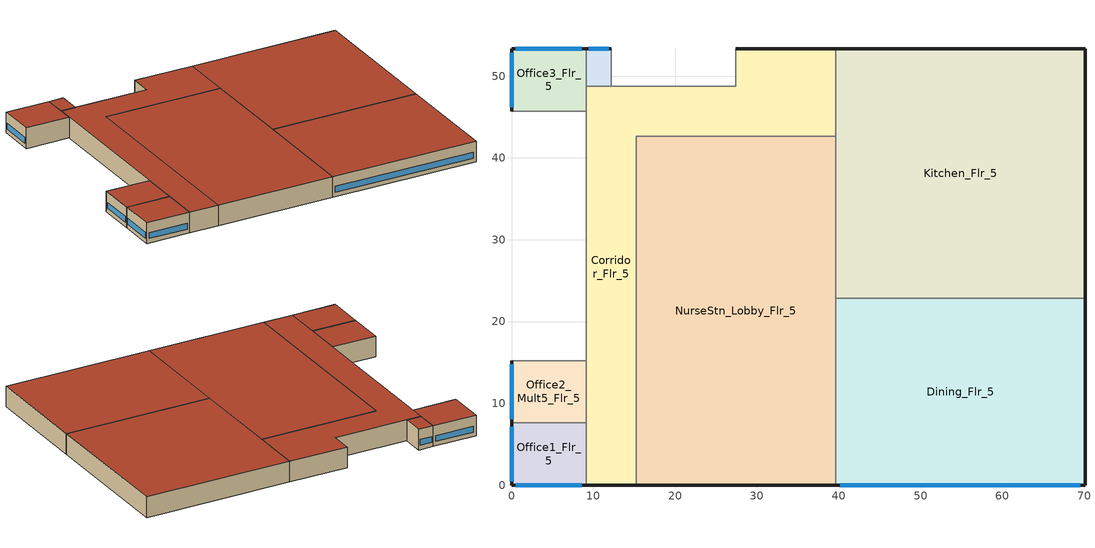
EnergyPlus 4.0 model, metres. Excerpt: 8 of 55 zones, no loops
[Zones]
Corridor_Flr_5
 floor adiabatic (INT-FLOOR-TOPSIDE): 9.14,0 9.14,48.77 27.43,48.77 27.43,53.34 39.62,53.34 39.62,42.67 15.24,42.67 15.24,0 z17.07
 wall outside (ext-walls-mass-nonres): 39.62,53.34 27.43,53.34 / 9.14,0 15.24,0 z17.07:21.34
 wall to NurseStn_Lobby_Flr_5 (int-walls): 15.24,0 15.24,42.67 z17.07:21.34
 wall to NurseStn_Lobby_Flr_5 (AIR-WALL): 15.24,42.67 39.62,42.67 z17.07:21.34
 wall adiabatic (int-walls): 27.43,53.34 27.43,48.77 9.14,48.77 9.14,0 z17.07:21.34
 wall to Kitchen_Flr_5 (int-walls): 39.62,42.67 39.62,53.34 z17.07:21.34
 roof outside (roof-IEAD-nonres): 9.14,0 15.24,0 15.24,42.67 39.62,42.67 39.62,53.34 27.43,53.34 27.43,48.77 9.14,48.77 z21.34
Dining_Flr_5
 floor adiabatic (INT-FLOOR-TOPSIDE): 39.62,0 39.62,22.86 70.1,22.86 70.1,0 z17.07
 wall outside (ext-walls-mass-nonres): 39.62,0 70.1,0 70.1,22.86 z17.07:21.34
 wall to Kitchen_Flr_5 (int-walls): 70.1,22.86 39.62,22.86 z17.07:21.34
 wall to NurseStn_Lobby_Flr_5 (int-walls): 39.62,22.86 39.62,0 z17.07:21.34
 window (window-nonres-fixed): 40.2,0 69.53,0 z17.98:19.2
 roof outside (roof-IEAD-nonres): 39.62,0 70.1,0 70.1,22.86 39.62,22.86 z21.34
Kitchen_Flr_5
 floor adiabatic (INT-FLOOR-TOPSIDE): 70.1,53.34 70.1,22.86 39.62,22.86 39.62,53.34 z17.07
 wall outside (ext-walls-mass-nonres): 70.1,22.86 70.1,53.34 39.62,53.34 z17.07:21.34
 wall to NurseStn_Lobby_Flr_5 (int-walls): 39.62,42.67 39.62,22.86 z17.07:21.34
 roof outside (roof-IEAD-nonres): 39.62,53.34 39.62,22.86 70.1,22.86 70.1,53.34 z21.34
NurseStn_Lobby_Flr_5
 floor adiabatic (INT-FLOOR-TOPSIDE): 15.24,0 15.24,42.67 39.62,42.67 39.62,0 z17.07
 wall outside (ext-walls-mass-nonres): 15.24,0 39.62,0 z17.07:21.34
 roof outside (roof-IEAD-nonres): 15.24,0 39.62,0 39.62,42.67 15.24,42.67 z21.34
Office1_Flr_5
 floor adiabatic (INT-FLOOR-TOPSIDE): 9.14,7.62 9.14,0 0,0 0,7.62 z17.07
 wall outside (ext-walls-mass-nonres): 0,7.62 0,0 9.14,0 z17.07:21.34
 wall adiabatic (int-walls): 9.14,0 9.14,7.62 0,7.62 z17.07:21.34
 window (window-nonres-fixed): 0.55,0 8.6,0 / 0,7.16 0,0.46 z17.98:19.2
 roof outside (roof-IEAD-nonres): 0,7.62 0,0 9.14,0 9.14,7.62 z21.34
Office2_Mult5_Flr_5
 floor adiabatic (INT-FLOOR-TOPSIDE): 9.14,15.24 9.14,7.62 0,7.62 0,15.24 z17.07
 wall outside (ext-walls-mass-nonres): 0,15.24 0,7.62 z17.07:21.34
 wall adiabatic (int-walls): 0,7.62 9.14,7.62 9.14,15.24 0,15.24 z17.07:21.34
 window (window-nonres-fixed): 0,14.78 0,8.08 z17.98:19.2
 roof outside (roof-IEAD-nonres): 0,15.24 0,7.62 9.14,7.62 9.14,15.24 z21.34
Office3_Flr_5
 floor adiabatic (INT-FLOOR-TOPSIDE): 9.14,53.34 9.14,45.72 0,45.72 0,53.34 z17.07
 wall outside (ext-walls-mass-nonres): 9.14,53.34 0,53.34 0,45.72 z17.07:21.34
 wall adiabatic (int-walls): 0,45.72 9.14,45.72 9.14,53.34 z17.07:21.34
 window (window-nonres-fixed): 8.6,53.34 0.55,53.34 / 0,52.88 0,46.18 z17.98:19.2
 roof outside (roof-IEAD-nonres): 0,53.34 0,45.72 9.14,45.72 9.14,53.34 z21.34
Office4_Mult6_Flr_5
 floor adiabatic (INT-FLOOR-TOPSIDE): 12.19,53.34 12.19,48.77 9.14,48.77 9.14,53.34 z17.07
 wall outside (ext-walls-mass-nonres): 12.19,53.34 9.14,53.34 z17.07:21.34
 wall adiabatic (int-walls): 9.14,53.34 9.14,48.77 12.19,48.77 12.19,53.34 z17.07:21.34
 window (window-nonres-fixed): 11.88,53.34 9.45,53.34 z17.98:19.2
 roof outside (roof-IEAD-nonres): 9.14,53.34 9.14,48.77 12.19,48.77 12.19,53.34 z21.34
[Site:Location]
USA AZ-PHOENIX: Latitude {deg}=33.42; Longitude {deg}=-112.02; Time Zone {hr}=-7; Elevation {m}=339
[SizingPeriod:DesignDay] Barometric Pressure {Pa}=97318; Rain {0-no,1-yes}=0; Snow on ground {0-no,1-yes}=0; Day of Month=21; Daylight Savings Time Indicator=0; Humidity Indicating Type=WetBulb
Name | Maximum Dry-Bulb Temperature {C} | Daily Temp Range {C} | Humidity Indicating Conditions at Maximum Dry-Bulb | Wind Speed {m/s} design conditions vs. traditional 6.71 m/s (15 mph) | Wind Direction {Degrees; N=0, S=180} | Clearness {0.0 to 1.1} | Month | Day Type | Wind Speed {m/s} design conditions vs. traditional 3.35 m/s (7mph)
PHOENIX Ann Htg 99.6% Condns DB | 2.9 | 0 | 2.9 | 2 | 120 | 0 | 12 | WinterDesignDay
PHOENIX Ann Clg .4% Condns WB=>MDB | 36 | 12.3 | 24.5 |  | 270 | 1 | 7 | SummerDesignDay | 4.1
[Site:GroundTemperature:BuildingSurface]
19.266, 19.196, 20.396, 21.375, 21.525, 21.18, 21.067, 21.286, 21.442, 21.586, 20.307, 19.387
[Site:WaterMainsTemperature]
Calculation Method=CORRELATION; Annual Average Outdoor Air Temperature {C}=22.47; Maximum Difference In Monthly Average Outdoor Air Temperatures {deltaC}=21.9
[Building]
Benchmark Hospital Post-1980 V1.2_4.0: North Axis=0; Terrain=City; Loads Convergence Tolerance Value=0.04; Temperature Convergence Tolerance Value=0.2; Solar Distribution=FullInteriorAndExterior; Maximum Number of Warmup Days=25
[Construction]
ext-walls-mass-nonres: 1IN Stucco, 8IN Concrete HW, Mass NonRes Wall Insulation, 1/2IN Gypsum
roof-IEAD-nonres: Roof Membrane, IEAD NonRes Roof Insulation, Metal Decking
int-walls: 1/2IN Gypsum, 1/2IN Gypsum
INT-FLOOR-TOPSIDE: MAT-CC05 4 HW CONCRETE, CP02 CARPET PAD
AIR-WALL: MAT-AIR-WALL
window-nonres-fixed: ExistingBuildingNonRes Fixed Assembly Window
InteriorFurnishings: Std Wood 6inch
[Material] Thermal Absorptance=0.9
Name | Roughness | Thickness {m} | Conductivity {W/m-K} | Density {kg/m3} | Specific Heat {J/kg-K} | Solar Absorptance | Visible Absorptance | Density | Specific Heat | Thickness | Conductivity
Mass NonRes Wall Insulation | MediumRough | 0.000436781 | 0.049 | 265 | 836.8 | 0.7 | 0.7
IEAD NonRes Roof Insulation | MediumRough | 0.175287 | 0.049 |  |  | 0.7 | 0.7 | 265 | 836.8
1/2IN Gypsum | Smooth | 0.0127 | 0.16 | 784.9 | 830 | 0.92 | 0.92
1IN Stucco | Smooth |  |  |  |  | 0.92 | 0.92 | 1858 | 837 | 0.0253 | 0.6918
8IN CONCRETE HW | Rough | 0.2032 | 1.311 | 2240 | 836.8 | 0.7 | 0.7
Roof Membrane | VeryRough | 0.0095 | 0.16 | 1121.29 | 1460 | 0.7 | 0.7
Metal Decking | MediumSmooth | 0.0015 | 45.006 | 7680 | 418.4 | 0.7 | 0.3
MAT-CC05 4 HW CONCRETE | Rough | 0.1016 | 1.311 | 2240 | 836.8 | 0.7 | 0.7
Std Wood 6inch | MediumSmooth | 0.15 | 0.12 | 540 | 1210 | 0.7 | 0.7
[Material:NoMass] Thermal Absorptance=0.9; Solar Absorptance=0.7
Name | Roughness | Thermal Resistance {(m2-K)/W} | Visible Absorptance | Thermal Resistance {m2-K/W}
CP02 CARPET PAD | VeryRough | 0.2165 | 0.8
MAT-AIR-WALL | Rough |  |  | 0.207949
[WindowMaterial:SimpleGlazingSystem]
ExistingBuildingNonRes Fixed Assembly Window: U-Factor=6.92716; Solar Heat Gain Coefficient=0.25
[Zone] Type=1; Ceiling Height=4.2683; Part of Total Floor Area=Yes
Name | Multiplier | Volume
Corridor_Flr_5 | 1 | 2141.32
Dining_Flr_5 | 1 | 2974.04
Kitchen_Flr_5 | 1 | 3965.37
NurseStn_Lobby_Flr_5 | 1 | 4441.23
Office1_Flr_5 | 1 | 297.5
Office2_Mult5_Flr_5 | 5 | 297.41
Office3_Flr_5 | 1 | 297.41
Office4_Mult6_Flr_5 | 6 | 59.5
[People] Schedule=ADMIN_OCC_SCH; Number of People Calculation Method=Area/Person; Fraction Radiant=0.3; User Specified Sensible Fraction=AUTOCALCULATE; Activity Level Schedule=ACTIVITY_SCH; Enable ASHRAE 55 Comfort Warnings=No; MRT Calculation=ZoneAveraged; Work Efficiency Schedule=WORK_EFF_SCH; Clothing Schedule=CLOTHING_SCH; Air Velocity Schedule=AIR_VELO_SCH; Thermal Comfort Report=FANGER
Name | Zone | Zone Area per Person
Corridor_Flr_5 People | Corridor_Flr_5 | 92.5926
Dining_Flr_5 People | Dining_Flr_5 | 9.2937
Kitchen_Flr_5 People | Kitchen_Flr_5 | 18.5874
NurseStn_Lobby_Flr_5 People | NurseStn_Lobby_Flr_5 | 69.9301
Office1_Flr_5 People | Office1_Flr_5 | 13.2802
Office2_Mult5_Flr_5 People | Office2_Mult5_Flr_5 | 13.2802
Office3_Flr_5 People | Office3_Flr_5 | 13.2802
Office4_Mult6_Flr_5 People | Office4_Mult6_Flr_5 | 13.2802
[Lights] Schedule=ADMIN_LIGHT_SCH; Design Level Calculation Method=Watts/Area; Return Air Fraction=0; Fraction Radiant=0.7; Fraction Visible=0.2; Fraction Replaceable=1; Return Air Fraction is Calculated from Plenum Temperature=No
Name | Zone | Watts per Zone Area {W/m2}
Corridor_Flr_5_Lights | Corridor_Flr_5 | 14.59
Dining_Flr_5_Lights | Dining_Flr_5 | 27.72
Kitchen_Flr_5_Lights | Kitchen_Flr_5 | 15.29
NurseStn_Lobby_Flr_5_Lights | NurseStn_Lobby_Flr_5 | 15.7
Office1_Flr_5_Lights | Office1_Flr_5 | 25.78
Office2_Mult5_Flr_5_Lights | Office2_Mult5_Flr_5 | 25.78
Office3_Flr_5_Lights | Office3_Flr_5 | 25.78
Office4_Mult6_Flr_5_Lights | Office4_Mult6_Flr_5 | 25.78
[ElectricEquipment]
Name | Zone | Schedule | Design Level Calculation Method | Watts per Zone Floor Area {W/m2} | Fraction Latent | Fraction Radiant | Fraction Lost | Design Level {W}
Dining_Flr_5_MiscPlug_Equip | Dining_Flr_5 | ADMIN_EQUIP_SCH | Watts/Area | 10.76 | 0 | 0.5 | 0
Kitchen_Flr_5_ExhFan_Equip | Kitchen_Flr_5 | Kitchen_Exhaust_SCH | EquipmentLevel |  | 0 | 0 | 1 | 925
Kitchen_Flr_5_MiscElec_Equip | Kitchen_Flr_5 | Kitchen_Elec_Equip_SCH | Watts/Area | 80.7 | 0.2 | 0.5 | 0.1
NurseStn_Lobby_Flr_5_MiscPlug_Equip | NurseStn_Lobby_Flr_5 | ADMIN_EQUIP_SCH | Watts/Area | 11.19 | 0 | 0.5 | 0
Office1_Flr_5_MiscPlug_Equip | Office1_Flr_5 | ADMIN_EQUIP_SCH | Watts/Area | 10.76 | 0 | 0.5 | 0
Office2_Mult5_Flr_5_MiscPlug_Equip | Office2_Mult5_Flr_5 | ADMIN_EQUIP_SCH | Watts/Area | 10.76 | 0 | 0.5 | 0
Office3_Flr_5_MiscPlug_Equip | Office3_Flr_5 | ADMIN_EQUIP_SCH | Watts/Area | 10.76 | 0 | 0.5 | 0
Office4_Mult6_Flr_5_MiscPlug_Equip | Office4_Mult6_Flr_5 | ADMIN_EQUIP_SCH | Watts/Area | 10.76 | 0 | 0.5 | 0
[GasEquipment]
Kitchen_Flr_5_MiscGas_Equip: Zone=Kitchen_Flr_5; Schedule=Kitchen_Gas_Equip_SCH; Design Level Calculation Method=Watts/Area; Watts per Zone Floor Area {W/m2}=304.87; Fraction Latent=0.1; Fraction Radiant=0.2; Fraction Lost=0.7
[Exterior:Lights]
Exterior Facade Lighting: Schedule=ALWAYS_ON; Design Level=6881; Control Option=AstronomicalClock
[Exterior:FuelEquipment]
Elevators: Fuel Use Type=Electricity; Schedule=BLDG_ELEVATORS; Design Level {W}=162963
[ZoneInfiltration:DesignFlowRate] Schedule=INFIL_QUARTER_ON_SCH; Design Volume Flow Rate Calculation Method=Flow/ExteriorWallArea; Flow per Exterior Surface Area {m3/s/m2}=0.001133; Constant Term Coefficient=1; Temperature Term Coefficient=0; Velocity Term Coefficient=0; Velocity Squared Term Coefficient=0
Name | Zone
Corridor_Flr_5_Infiltration | Corridor_Flr_5
Dining_Flr_5_Infiltration | Dining_Flr_5
Kitchen_Flr_5_Infiltration | Kitchen_Flr_5
NurseStn_Lobby_Flr_5_Infiltration | NurseStn_Lobby_Flr_5
Office1_Flr_5_Infiltration | Office1_Flr_5
Office2_Mult5_Flr_5_Infiltration | Office2_Mult5_Flr_5
Office3_Flr_5_Infiltration | Office3_Flr_5
Office4_Mult6_Flr_5_Infiltration | Office4_Mult6_Flr_5
[InternalMass] Construction=InteriorFurnishings
Name | Zone | Surface Area
Corridor_Flr_5 Internal Mass | Corridor_Flr_5 | 1003.35
Dining_Flr_5 Internal Mass | Dining_Flr_5 | 1393.55
Kitchen_Flr_5 Internal Mass | Kitchen_Flr_5 | 1858.06
NurseStn_Lobby_Flr_5 Internal Mass | NurseStn_Lobby_Flr_5 | 2081.03
Office1_Flr_5 Internal Mass | Office1_Flr_5 | 139.3911
Office2_Mult5_Flr_5 Internal Mass | Office2_Mult5_Flr_5 | 139.3546
Office3_Flr_5 Internal Mass | Office3_Flr_5 | 139.3546
Office4_Mult6_Flr_5 Internal Mass | Office4_Mult6_Flr_5 | 27.8709
[ZoneMixing]
Kitchen_Flr_5 Exhaust Fanmixing_0: Zone=Kitchen_Flr_5; Schedule=HVACOperationSchd; Design Flow Rate Calculation Method=Flow/Zone; Design Flow Rate=0.74997; Source Zone=Dining_Flr_5; Delta Temperature=0
[Schedule:Compact]
ALWAYS_ON: Through: 12/31, For: AllDays, Until: 24:00, 1
Kitchen_Exhaust_SCH: Through: 12/31, For: Weekdays, Until: 05:00, 0, Until: 18:00, 1, Until: 24:00, 0, For: SummerDesignDay, Until: 05:00, 0, Until: 18:00, 1, Until: 24:00, 0, For: WinterDesignDay, Until: 07:00, 0, Until: 15:00, 1, Until: 24:00, 0, For: Saturdays, Until: 07:00, 0, Until: 15:00, 1, Until: 24:00, 0, For: AllOtherDays, Until: 24:00, 0
ADMIN_EQUIP_SCH: Fraction, Through: 12/31, For: Weekdays, Until: 04:00, 0.3, Until: 06:00, 0.5, Until: 18:00, 1, Until: 20:00, 0.5, Until: 24:00, 0.3, For: SummerDesignDay, Until: 04:00, 0.3, Until: 06:00, 0.5, Until: 18:00, 1, Until: 20:00, 0.5, Until: 24:00, 0.3, For: WinterDesignDay, Until: 07:00, 0.3, Until: 09:00, 0.5, Until: 15:00, 0.8, Until: 20:00, 0.5, Until: 24:00, 0.3, For: Saturday, Until: 07:00, 0.3, Until: 09:00, 0.5, Until: 15:00, 0.8, Until: 20:00, 0.5, Until: 24:00, 0.3, For: AllOtherDays, Until: 08:00, 0.3, Until: 17:00, 0.5, Until: 24:00, 0.3
ADMIN_LIGHT_SCH: Fraction, Through: 12/31, For: Weekdays, Until: 04:00, 0.1, Until: 06:00, 0.3, Until: 07:00, 0.6, Until: 18:00, 0.9, Until: 20:00, 0.6, Until: 22:00, 0.3, Until: 24:00, 0.1, For: SummerDesignDay, Until: 04:00, 0.1, Until: 06:00, 0.3, Until: 07:00, 0.6, Until: 18:00, 0.9, Until: 20:00, 0.6, Until: 22:00, 0.3, Until: 24:00, 0.1, For: WinterDesignDay, Until: 07:00, 0.1, Until: 09:00, 0.3, Until: 15:00, 0.4, Until: 20:00, 0.3, Until: 24:00, 0.1, For: Saturday, Until: 07:00, 0.1, Until: 09:00, 0.3, Until: 15:00, 0.4, Until: 20:00, 0.3, Until: 24:00, 0.1, For: AllOtherDays, Until: 08:00, 0.05, Until: 17:00, 0.1, Until: 24:00, 0.05
ADMIN_OCC_SCH: Fraction, Through: 12/31, For: Weekdays, Until: 04:00, 0.05, Until: 06:00, 0.2, Until: 07:00, 0.5, Until: 18:00, 0.9, Until: 20:00, 0.5, Until: 22:00, 0.2, Until: 24:00, 0.05, For: SummerDesignDay, Until: 04:00, 0.05, Until: 06:00, 0.2, Until: 07:00, 0.5, Until: 18:00, 0.9, Until: 20:00, 0.5, Until: 22:00, 0.2, Until: 24:00, 0.05, For: WinterDesignDay, Until: 07:00, 0.05, Until: 09:00, 0.2, Until: 15:00, 0.3, Until: 20:00, 0.2, Until: 24:00, 0.05, For: Saturday, Until: 07:00, 0.05, Until: 09:00, 0.2, Until: 15:00, 0.3, Until: 20:00, 0.2, Until: 24:00, 0.05, For: Sunday Holidays AllOtherDays, Until: 08:00, 0, Until: 17:00, 0.05, Until: 24:00, 0
BLDG_ELEVATORS: Fraction, Through: 12/31, For: Weekdays SummerDesignDay, Until: 07:00, 0.2, Until: 08:00, 0.5, Until: 09:00, 0.75, Until: 10:00, 1, Until: 11:00, 1, Until: 12:00, 1, Until: 13:00, 0.75, Until: 14:00, 1, Until: 15:00, 1, Until: 16:00, 1, Until: 17:00, 1, Until: 18:00, 1, Until: 19:00, 0.52, Until: 20:00, 0.52, Until: 21:00, 0.52, Until: 22:00, 0.28, Until: 24:00, 0.2, For: Saturday WinterDesignDay, Until: 07:00, 0.2, Until: 08:00, 0.4, Until: 09:00, 0.46, Until: 10:00, 0.7, Until: 11:00, 0.7, Until: 12:00, 0.7, Until: 13:00, 0.51, Until: 14:00, 0.51, Until: 15:00, 0.51, Until: 16:00, 0.51, Until: 17:00, 0.51, Until: 18:00, 0.25, Until: 24:00, 0.2, For: AllOtherDays, Until: 08:00, 0.2, Until: 16:00, 0.4, Until: 24:00, 0.2
INFIL_QUARTER_ON_SCH: Through: 12/31, For: Weekdays, Until: 24:00, 0.25, For: Saturday, Until: 24:00, 0.25, For: SummerDesignDay WinterDesignDay, Until: 24:00, 1, For: AllOtherDays, Until: 24:00, 0.25
Kitchen_Elec_Equip_SCH: Through: 12/31, For: Weekday, Until: 06:00, 0.1, Until: 07:00, 0.25, Until: 09:00, 0.35, Until: 10:00, 0.25, Until: 13:00, 0.35, Until: 16:00, 0.25, Until: 19:00, 0.35, Until: 24:00, 0.25, For: Saturday, Until: 06:00, 0.1, Until: 07:00, 0.25, Until: 09:00, 0.35, Until: 10:00, 0.25, Until: 13:00, 0.35, Until: 16:00, 0.25, Until: 19:00, 0.35, Until: 24:00, 0.25, For: SummerDesignDay, Until: 24:00, 0.35, For: WinterDesignDay, Until: 24:00, 0, For: AllOtherDays, Until: 06:00, 0.1, Until: 07:00, 0.25, Until: 09:00, 0.35, Until: 10:00, 0.25, Until: 13:00, 0.35, Until: 16:00, 0.25, Until: 19:00, 0.35, Until: 24:00, 0.25
Kitchen_Gas_Equip_SCH: Through: 12/31, For: Weekdays Saturday, Until: 05:00, 0.02, Until: 06:00, 0.05, Until: 07:00, 0.1, Until: 08:00, 0.15, Until: 09:00, 0.2, Until: 10:00, 0.15, Until: 13:00, 0.25, Until: 14:00, 0.2, Until: 15:00, 0.15, Until: 16:00, 0.2, Until: 19:00, 0.3, Until: 21:00, 0.2, Until: 22:00, 0.15, Until: 23:00, 0.1, Until: 24:00, 0.05, For: SummerDesignDay, Until: 24:00, 0.25, For: WinterDesignDay, Until: 24:00, 0, For: AllOtherDays, Until: 05:00, 0.02, Until: 06:00, 0.05, Until: 07:00, 0.1, Until: 08:00, 0.15, Until: 09:00, 0.2, Until: 10:00, 0.15, Until: 13:00, 0.25, Until: 14:00, 0.2, Until: 15:00, 0.15, Until: 16:00, 0.2, Until: 19:00, 0.3, Until: 21:00, 0.2, Until: 22:00, 0.15, Until: 23:00, 0.1, Until: 24:00, 0.05
WORK_EFF_SCH: Fraction, Through: 12/31, For: AllDays, Until: 24:00, 0
CLOTHING_SCH: Any Number, Through: 04/30, For: AllDays, Until: 24:00, 1, Through: 09/30, For: AllDays, Until: 24:00, 0.5, Through: 12/31, For: AllDays, Until: 24:00, 1
ACTIVITY_SCH: Any Number, Through: 12/31, For: AllDays, Until: 24:00, 120
AIR_VELO_SCH: Any Number, Through: 12/31, For: AllDays, Until: 24:00, 0.2
HVACOperationSchd: On/Off, Through: 12/31, For: AllDays, Until: 24:00, 1
